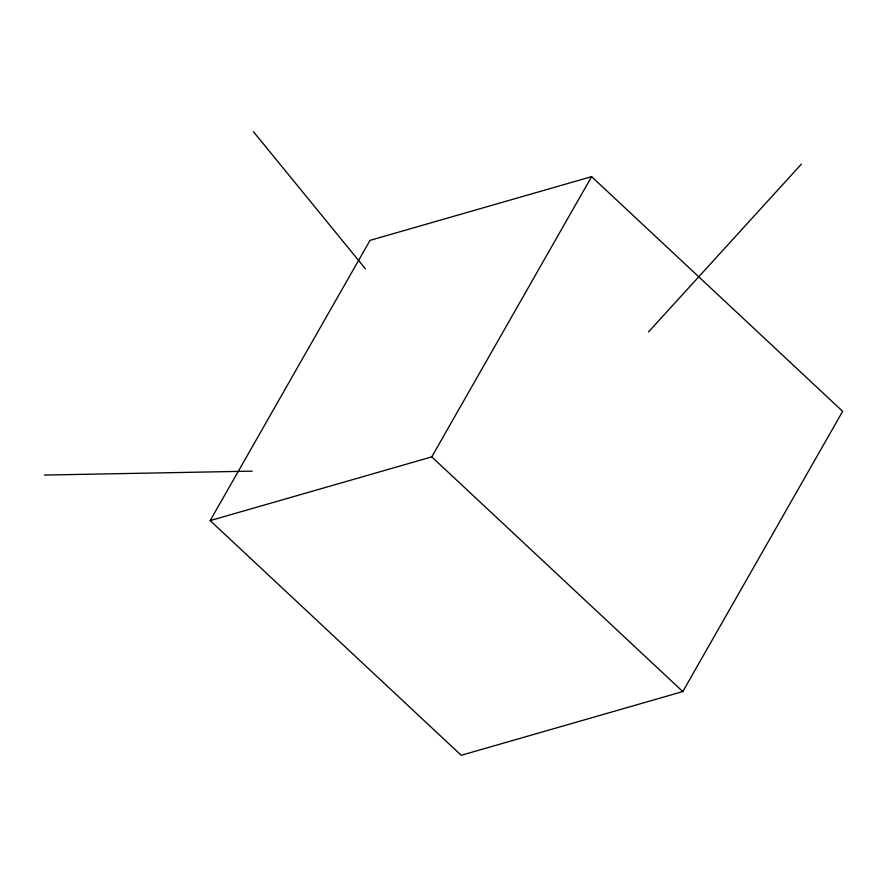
<?xml version="1.0" encoding="UTF-8"?>
<svg xmlns="http://www.w3.org/2000/svg" width="887" height="887" viewBox="0 0 887 887"><rect width="100%" height="100%" fill="white"/><g stroke="black" fill="none" stroke-linecap="round" stroke-linejoin="round"><path stroke-width="1.33" d="M210.175 520.602L370.023 240.366L591.618 176.646L842.65 411.335L682.802 691.572L461.218 755.292L210.175 520.602L431.769 456.883L591.618 176.646M648.519 331.926L801.382 164.128M44.35 475.066L252.141 471.141M431.769 456.883L682.802 691.572M253.449 131.708L365.433 268.839"/></g></svg>
